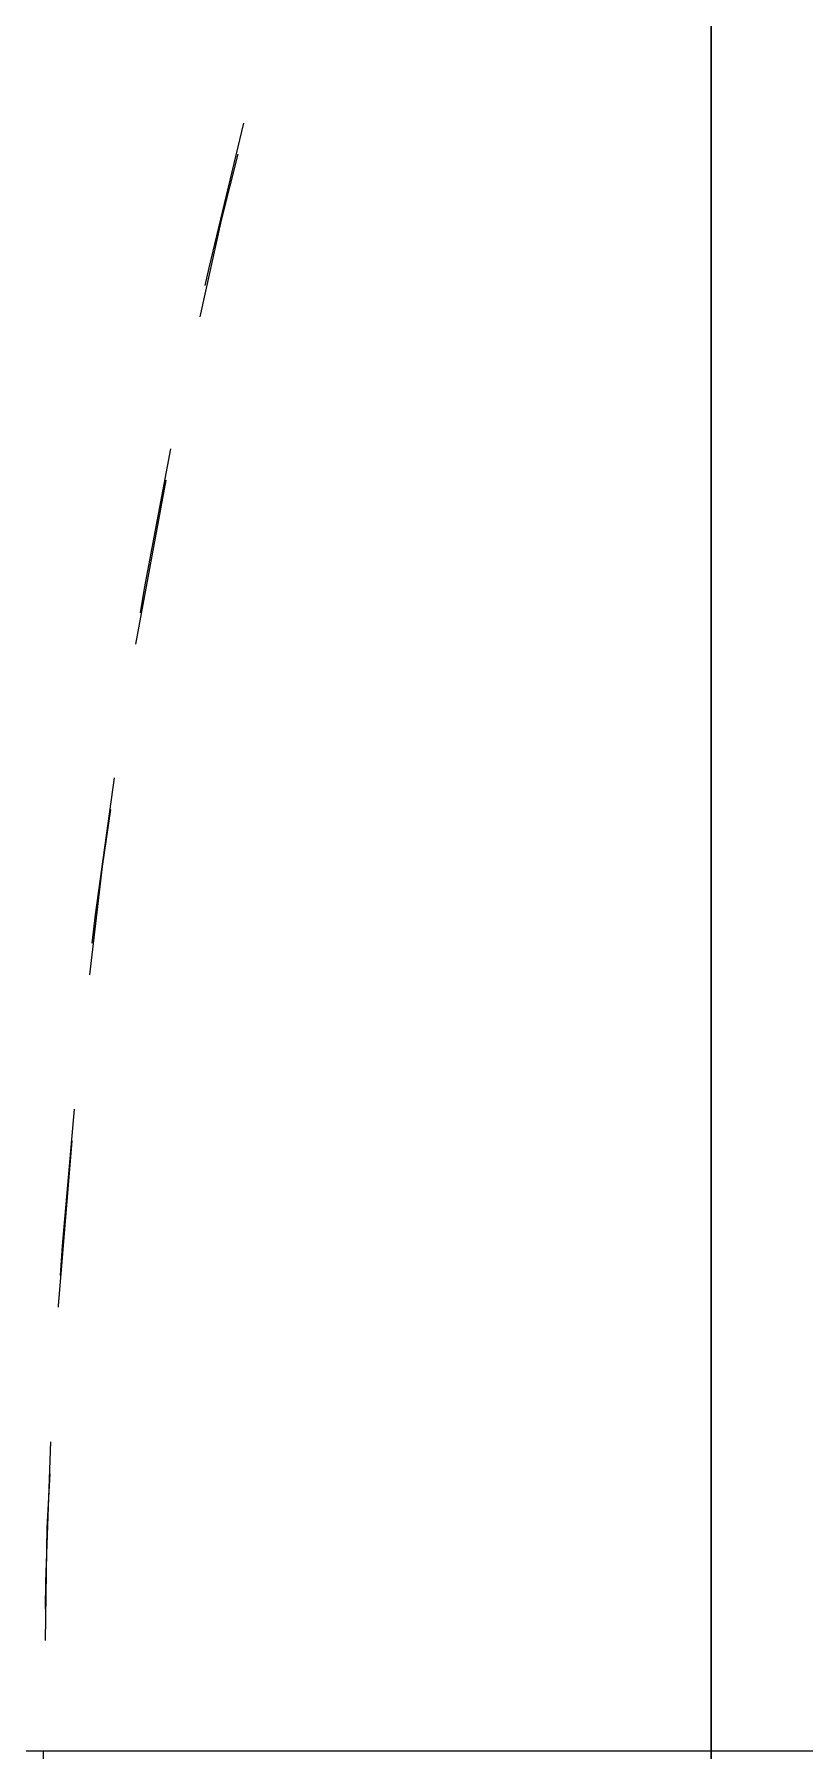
# Model space of a CAD drawing. Header units: millimetres. Extents: x -50460 to 50460, y -35640 to 35640.
# Drawn here: x -33433.8 to -33429.18, y 26584.44 to 26594.73 of the extents above; entities that cross this region are included whole.
import ezdxf

# ---------------------------------------------------------------- set-up
doc = ezdxf.new("R2010")
doc.units = ezdxf.units.MM
doc.linetypes.add('点画线', pattern=[18, 12, -2, 2, -2])
doc.linetypes.add('虚线', pattern=[2, 1, -1])
for name, color, linetype, lineweight in [('EB0', 7, 'Continuous', 15), ('中心线层', 1, '点画线', 18), ('尺寸线层', 4, 'Continuous', 18), ('粗实线层', 7, 'Continuous', 15), ('粗实线层_1', 7, 'Continuous', 15), ('细实线层', 3, 'Continuous', 18), ('虚线层', 100, '虚线', 18)]:
    doc.layers.add(name, color=color, linetype=linetype, lineweight=lineweight)

# ---------------------------------------------------------------- blocks, each defined once
blk = doc.blocks.new('*X998')
at = {"layer": '粗实线层'}
blk.add_line((-15.00000000001455, 50.00000000000364), (-15.00000000001455, 241.0000000000036), dxfattribs=at)
blk = doc.blocks.new('*X997')
at = {"layer": '粗实线层_1'}
blk.add_blockref('*X998', (-178.9999999999854, 0), dxfattribs=at)
blk = doc.blocks.new('*X995')
at = {"layer": '粗实线层_1'}
blk.add_blockref('*X997', (194, -241.0000000000036), dxfattribs=at)
blk = doc.blocks.new('*X1015')
at = {"layer": '中心线层'}
blk.add_line((-3, 42.5), (88, 42.5), dxfattribs=at)
at = {"layer": '虚线层', "linetype": '虚线', "lineweight": 18}
for radius, start, end in [(42.49999999999999, 109.7499227956501, 180.0000198478503), (40, 0, 180.0000198478428), (40.00000000000001, 91.41506491663665, 180.0000198478558), (40.00000000000021, 180.0000198582685, 1.04256241570128e-08), (40.0000000000002, 180.0000198582685, 268.5849350833765)]:
    blk.add_arc((42.5, 42.5), radius, start, end, dxfattribs=at)
blk = doc.blocks.new('*X1011')
at = {"layer": '粗实线层_1'}
blk.add_blockref('*X1015', (8.5, -42.5), dxfattribs=at)
blk = doc.blocks.new('*X947')
at = {"layer": 'EB0'}
blk.add_blockref('*X995', (789.9999999998981, 1047.999999999771), dxfattribs=at)
blk.add_blockref('*X1011', (774.9999999998981, 952.4999999999854), dxfattribs=at)
blk.add_line((789.9999999998981, 1050.000000000022), (789.9999999999127, -19.99999999997817), dxfattribs=at)
blk = doc.blocks.new('*X805')
at = {"layer": '细实线层'}
blk.add_blockref('*X947', (-1514.999999999964, 4854.999528203363), dxfattribs=at)

msp = doc.modelspace()

# ---------------------------------------------------------------- block references
at = {"layer": '尺寸线层'}
msp.add_blockref('*X805', (-32704.74217485111, 20776.94507927555), dxfattribs=at)

doc.saveas('drawing.dxf')
